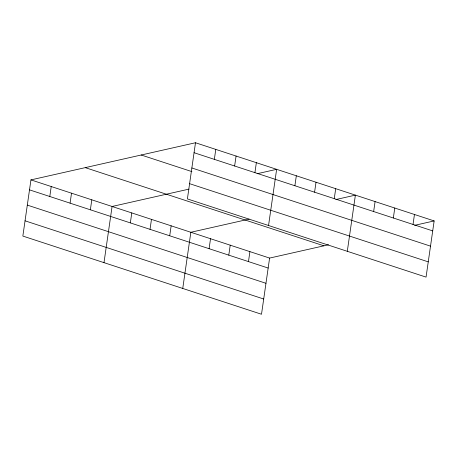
<?xml version="1.0" encoding="UTF-8"?>
<svg xmlns="http://www.w3.org/2000/svg" width="457" height="457" viewBox="0 0 457 457"><rect width="100%" height="100%" fill="white"/><g stroke="black" fill="none" stroke-linecap="round" stroke-linejoin="round"><path stroke-width="0.69" d="M195.493 142.75L187.399 198.921L426.055 277.108L434.15 220.931L195.493 142.75L30.945 179.892L22.85 236.069L261.507 314.25L269.601 258.079L328.566 244.769M49.796 196.504L51.23 186.536M70.081 203.148L71.515 193.185M90.366 209.797L91.8 199.829M103.99 262.649L112.085 206.473L189.032 189.107M130.342 222.89L131.776 212.928M150.027 229.34L151.467 219.377M169.718 235.789L171.152 225.827M182.749 288.453L190.843 232.276L249.139 219.114M214.344 159.356L215.784 149.393M209.095 248.694L210.534 238.725M234.63 166.005L236.069 156.037M228.786 255.143L230.219 245.175M254.915 172.649L256.354 162.686M248.477 261.593L249.91 251.624M268.545 225.507L276.639 169.33L257.142 173.729M294.891 185.748L296.325 175.779M314.582 192.197L316.016 182.229M334.267 198.646L335.706 188.678M347.297 251.304L355.392 195.133L335.901 199.532M373.649 211.545L375.083 201.583M393.334 217.995L394.774 208.032M413.025 224.45L414.459 214.482M414.659 225.33L434.15 220.931M194.059 152.712L432.716 230.899M191.86 167.965L430.517 246.146M141.196 155.003L191.906 171.621M189.598 183.674L428.255 261.861M85.248 167.633L323.899 245.82M30.945 179.892L269.601 258.079M29.511 189.861L268.162 268.042M27.311 205.107L265.968 283.294M25.049 220.817L263.7 299.004"/></g></svg>
